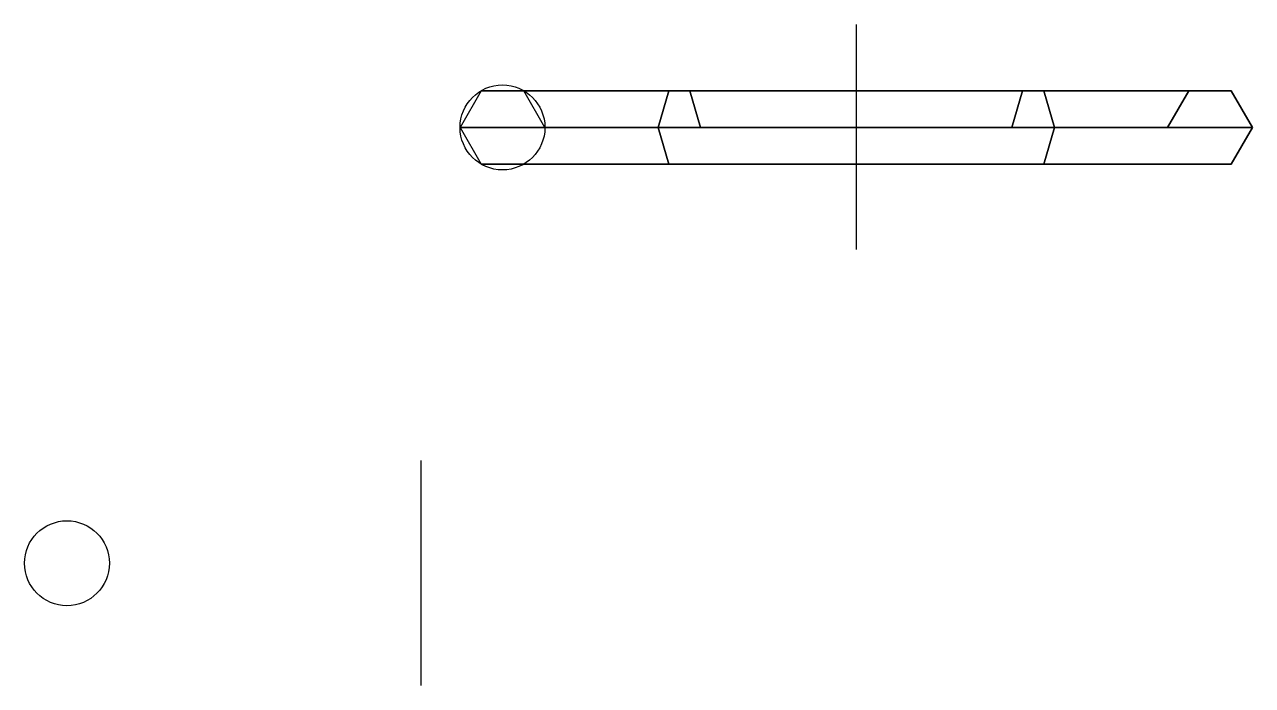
# Model space of a CAD drawing. Extents: x 2818 to 3114, y -64 to 95.
import ezdxf

# ---------------------------------------------------------------- set-up
doc = ezdxf.new("R2010")
doc.units = 12
doc.layers.add('cotas', color=7, linetype='Continuous')

msp = doc.modelspace()

# ---------------------------------------------------------------- linework, layer by layer
at = {"layer": 'cotas'}
for p, q in [((3018.26, 95.09), (3018.26, 40.85)), ((2913.25, -9.92), (2913.25, -64.16))]:
    msp.add_line(p, q, dxfattribs=at)
for centre in [(2932.95, 70.3), (2827.94, -34.71)]:
    msp.add_circle(centre, 10.23, dxfattribs=at)

# ---------------------------------------------------------------- meshes
mesh = msp.add_polymesh((6, 6), dxfattribs=dict(at, m_close=True, n_close=True))
for k, corner in enumerate([(2943.19, 70.3), (2938.07, 79.16), (2927.84, 79.16), (2922.72, 70.3), (2927.84, 61.44), (2938.07, 61.44), (2980.72, 70.3, 65.01), (2978.16, 79.16, 69.44), (2973.05, 79.16, 78.3), (2970.49, 70.3, 82.73), (2973.05, 61.44, 78.3), (2978.16, 61.44, 69.44), (3055.79, 70.3, 65.01), (3058.35, 79.16, 69.44), (3063.46, 79.16, 78.3), (3066.02, 70.3, 82.73), (3063.46, 61.44, 78.3), (3058.35, 61.44, 69.44), (3093.33, 70.3), (3098.44, 79.16), (3108.67, 79.16), (3113.79, 70.3), (3108.67, 61.44), (3098.44, 61.44), (3055.79, 70.3, -65.01), (3058.35, 79.16, -69.44), (3063.46, 79.16, -78.3), (3066.02, 70.3, -82.73), (3063.46, 61.44, -78.3), (3058.35, 61.44, -69.44), (2980.72, 70.3, -65.01), (2978.16, 79.16, -69.44), (2973.05, 79.16, -78.3), (2970.49, 70.3, -82.73), (2973.05, 61.44, -78.3), (2978.16, 61.44, -69.44)]):
    mesh.set_mesh_vertex(divmod(k, 6), corner)

doc.saveas('drawing.dxf')
